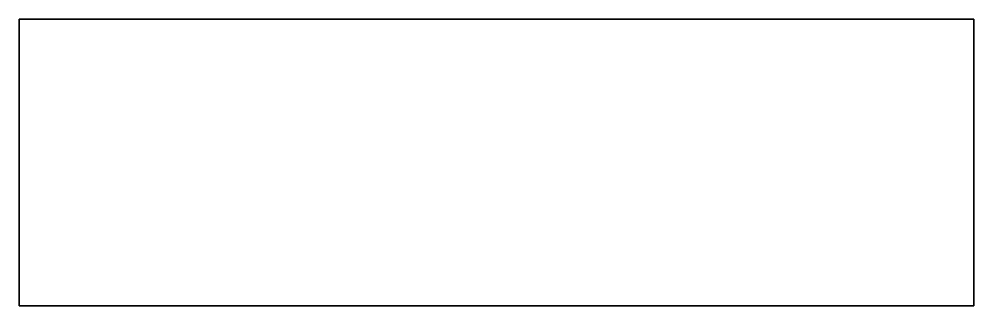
# Model space of a CAD drawing. Header units: metres. Extents: x -5 to 5, y 0 to 3.
import ezdxf

# ---------------------------------------------------------------- set-up
doc = ezdxf.new("R2010")
doc.units = ezdxf.units.M

msp = doc.modelspace()

# ---------------------------------------------------------------- linework, layer by layer
at = {"layer": 'w2x2'}
for points in [[(-5, 3, 5), (-5, 3, -5), (-5, 0, -5), (-5, 0, 5)], [(5, 3, -5), (-5, 3, -5), (-5, 3, 5), (5, 3, 5)], [(5, 3, 5), (-5, 3, 5), (-5, 0, 5), (5, 0, 5)], [(-5, 3, -5), (5, 3, -5), (5, 0, -5), (-5, 0, -5)], [(5, 3, -5), (5, 3, 5), (5, 0, 5), (5, 0, -5)], [(5, 0, 5), (-5, 0, 5), (-5, 0, -5), (5, 0, -5)]]:
    msp.add_3dface(points, dxfattribs=at)

doc.saveas('drawing.dxf')
